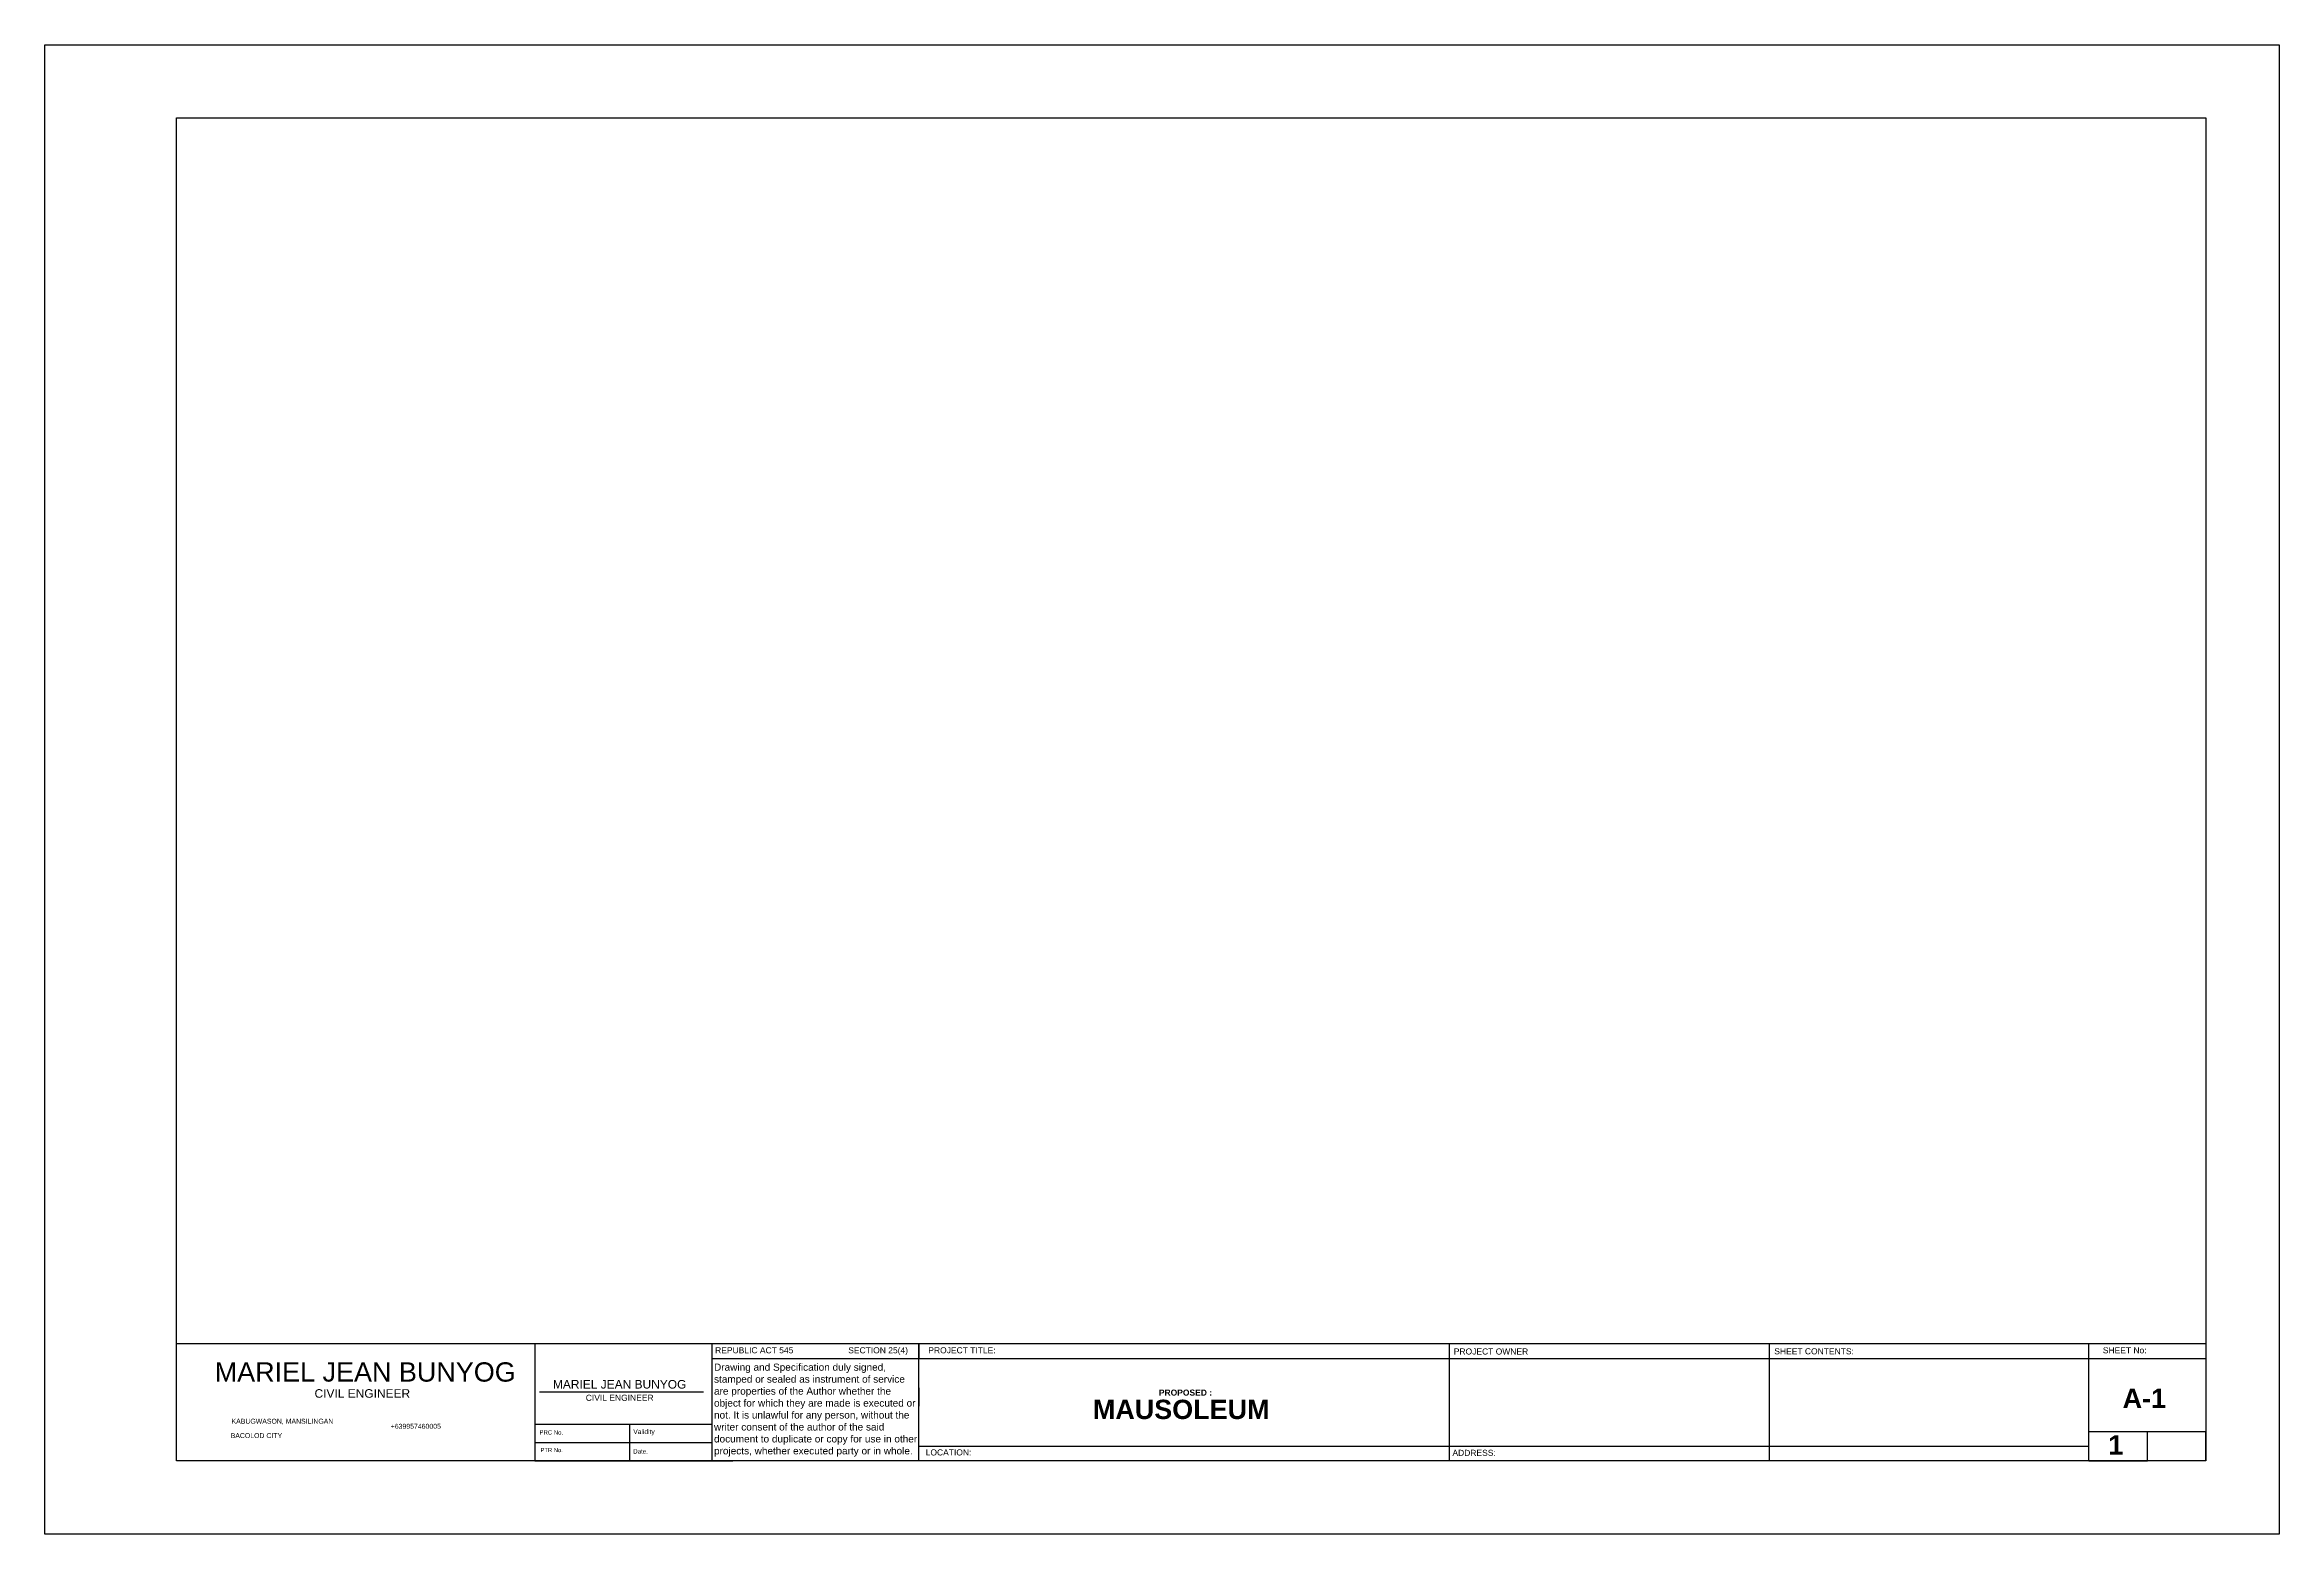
# Model space of a CAD drawing. Header units: metres. Extents: x 1997 to 2115, y 1081 to 1107.
# Drawn here: x 1996.542 to 1997.304, y 1085.917 to 1086.425 of the extents above; entities that cross this region are included whole.
import ezdxf

# ---------------------------------------------------------------- set-up
doc = ezdxf.new("R2010")
doc.units = ezdxf.units.M
doc.styles.get("Standard").update_dxf_attribs({"font": 'arial.ttf', "height": 20})

msp = doc.modelspace()

# ---------------------------------------------------------------- linework, layer by layer
at = {"ltscale": 0.01}
for p, q in [((1996.54165, 1086.42513), (1997.30365, 1086.42513)), ((1996.54165, 1085.91713), (1996.54165, 1086.42513)), ((1997.30365, 1086.42513), (1997.30365, 1085.91713)), ((1996.58665, 1086.40013), (1997.27865, 1086.40013)), ((1996.58665, 1085.94213), (1996.58665, 1086.40013)), ((1997.27865, 1086.40013), (1997.27865, 1085.94213)), ((1997.27865, 1085.98213), (1996.58665, 1085.98213)), ((1996.70882, 1085.98213), (1996.70882, 1085.94213)), ((1996.70882, 1085.98213), (1996.70882, 1085.96713)), ((1996.76922, 1085.94213), (1996.76922, 1085.98213)), ((1996.83974, 1085.94213), (1996.83974, 1085.98213)), ((1996.83974, 1085.98213), (1996.83974, 1085.9771)), ((1997.02065, 1085.94213), (1997.02065, 1085.98213)), ((1997.12965, 1085.98213), (1997.12965, 1085.94213)), ((1997.23865, 1085.94213), (1997.23865, 1085.98213)), ((1996.76922, 1085.9771), (1997.27865, 1085.9771)), ((1996.7104, 1085.96571), (1996.76632, 1085.96571)), ((1996.83974, 1085.96713), (1996.83974, 1085.96088)), ((1996.76922, 1085.95463), (1996.70882, 1085.95463)), ((1996.74114, 1085.94213), (1996.74114, 1085.95463)), ((1997.27865, 1085.95213), (1997.23865, 1085.95213)), ((1997.25865, 1085.94213), (1997.25865, 1085.95213)), ((1997.27865, 1085.94213), (1997.27865, 1085.95213)), ((1997.27865, 1085.94213), (1996.58665, 1085.94213)), ((1996.76922, 1085.94838), (1996.70882, 1085.94838)), ((1996.70882, 1085.94213), (1996.77635, 1085.94213)), ((1997.23865, 1085.94711), (1996.83974, 1085.94711)), ((1997.23865, 1085.94213), (1997.23865, 1085.94711)), ((1997.27865, 1085.94213), (1997.23865, 1085.94213)), ((1997.23865, 1085.94213), (1997.25865, 1085.94213)), ((1997.30365, 1085.91713), (1996.54165, 1085.91713))]:
    msp.add_line(p, q, dxfattribs=at)

# ---------------------------------------------------------------- texts
at = {"ltscale": 0.01, "attachment_point": 1}
for s, width, gutter_width, heights, insert, char_height in [('^IREPUBLIC ACT 545', 0.0481929, 0.01035, [0.00997], (1996.76199, 1085.98093), 0.0020698), ('^ISECTION 25(4)', 0.0481929, 0.01035, [0.00997], (1996.80737, 1085.98093), 0.0020698), ('^IPROJECT TITLE:', 0.0481929, 0.01035, [0.00997], (1996.83469, 1085.98093), 0.0020698), ('^IPROJECT OWNER', 0.0481929, 0.01035, [0.00997], (1997.01387, 1085.98051), 0.0020698), ('^ISHEET CONTENTS:', 0.0481929, 0.01035, [0.00997], (1997.12316, 1085.98058), 0.0020698), ('^ISHEET No:', 0.0481929, 0.01035, [0.00997], (1997.23519, 1085.98092), 0.0020698), ('^IMARIEL JEAN BUNYOG', 0.1531766, 0.03289, [0.03169], (1996.57332, 1085.97578), 0.0065786), ('Drawing and Specification duly signed, stamped or sealed as instrument of service are properties of the Author whether the object for which they are made is executed or not. It is unlawful for any person, without the writer consent of the author of the said document to duplicate or copy for use in other projects, whether executed party or in whole.', 0.0699995, 0.01222, [0.03563], (1996.76989, 1085.97535), 0.00244462), ('^ICIVIL ENGINEER', 0.0679139, 0.01458, [0.01405], (1996.622, 1085.96662), 0.0029168), ('^IMARIEL JEAN BUNYOG', 0.0679139, 0.01458, [0.01405], (1996.70329, 1085.96975), 0.0029168), ('^ICIVIL ENGINEER', 0.0481929, 0.01035, [0.00997], (1996.71788, 1085.96472), 0.0020698), ('^I{\\fArial|b1|i0|c0|p34;PROPOSED :}', 0.0481929, 0.01035, [0.00997], (1996.9133, 1085.96649), 0.0020698), ('{\\fArial|b1|i0|c0|p34;A-1}', 0.1531766, 0.03289, [0.03169], (1997.25022, 1085.96679), 0.0065786), ('{\\fArial|b1|i0|c0|p34;MAUSOLEUM}', 0.1531766, 0.03289, [0.03169], (1996.89908, 1085.96302), 0.0065786), ('BACOLOD CITY', 0.0519856, 0.00844, [0.0074], (1996.60507, 1085.95164), 0.001688), ('^IKABUGWASON, MANSILINGAN', 0.0519856, 0.00844, [0.0074], (1996.59861, 1085.95654), 0.001688), ('^I+639957460005', 0.0519856, 0.00844, [0.0074], (1996.6529, 1085.95481), 0.001688), ('^IPRC No.', 0.0340418, 0.00731, [0.00704], (1996.70453, 1085.95261), 0.001462), ('^IValidity', 0.0378275, 0.00812, [0.00782], (1996.73587, 1085.95294), 0.001625), ('{\\fArial|b1|i0|c0|p34;1}', 0.1531766, 0.03289, [0.03169], (1997.24533, 1085.95091), 0.0065786), ('^IPTR No.', 0.0332293, 0.00714, [0.00687], (1996.70501, 1085.94657), 0.001427), ('^IDate.', 0.0347222, 0.00746, [0.00718], (1996.73639, 1085.94615), 0.001491), ('^ILOCATION:', 0.0481929, 0.01035, [0.00997], (1996.83379, 1085.94609), 0.0020698), ('^IADDRESS:', 0.0481929, 0.01035, [0.00997], (1997.01341, 1085.94595), 0.00207)]:
    msp.add_mtext_dynamic_manual_height_columns(s, width=width, gutter_width=gutter_width, heights=heights, dxfattribs=dict(at, insert=insert, char_height=char_height))

doc.saveas('drawing.dxf')
